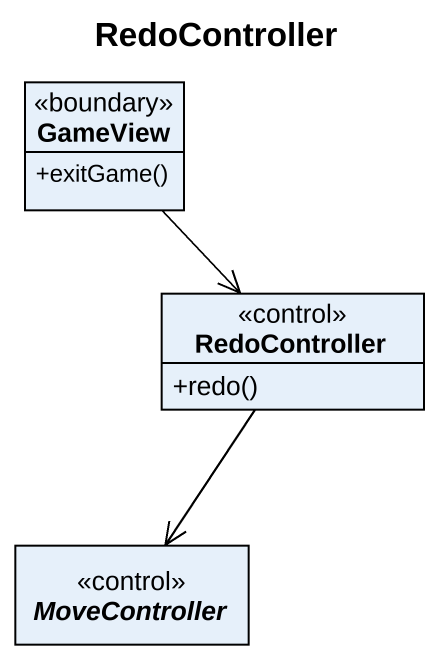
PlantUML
@startuml
title RedoController
hide circle
hide empty members
skinparam classAttributeIconSize 0
class GameView <<boundary>> {
  +exitGame()
}
class RedoController <<control>> {
  +redo()
}
abstract class MoveController <<control>>
GameView --> RedoController
RedoController --> MoveController
@enduml
